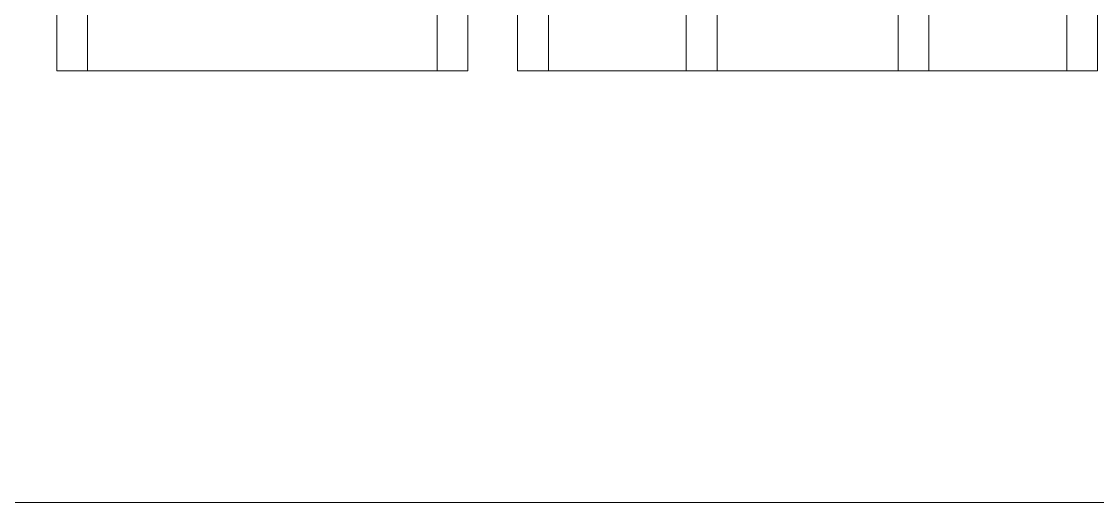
# Model space of a CAD drawing. Header units: millimetres. Extents: x -6314 to 11113, y -129 to 3675.
# Drawn here: x 1003.4 to 1069.2, y 1126.7 to 1156.1 of the extents above; entities that cross this region are included whole.
import ezdxf

# ---------------------------------------------------------------- set-up
doc = ezdxf.new("R2010")
doc.units = ezdxf.units.MM
doc.layers.add('Equipment', color=123, linetype='Continuous')

# ---------------------------------------------------------------- blocks, each defined once
blk = doc.blocks.new('A$C22f65225')
at = {"layer": 'Equipment', "linetype": 'Continuous', "lineweight": 0, "extrusion": (0, 1, 0)}
for p, q in [((25.282, 250), (25.282, 298)), ((44.718, 250), (44.718, 298)), ((50.904, 250), (50.904, 298)), ((60.282, 250), (60.282, 298)), ((70.34, 250), (70.34, 298)), ((79.718, 250), (79.718, 298)), ((58.57, 250), (58.57, 266.974)), ((49.192, 250), (49.192, 266.343)), ((23.57, 250), (23.57, 264.161)), ((46.43, 250), (46.43, 259.77)), ((72.052, 250), (72.052, 257.964)), ((81.43, 250), (81.43, 257.297)), ((23.57, 250), (43.171, 250)), ((43.171, 250), (46.43, 250)), ((49.192, 250), (71.694, 250)), ((71.694, 250), (72.052, 250)), ((72.052, 250), (81.43, 250)), ((101.6, 226), (0, 226))]:
    blk.add_line(p, q, dxfattribs=at)
at = {"layer": 'Equipment', "linetype": 'Continuous', "lineweight": 0, "extrusion": (0, 0, -1)}
blk.add_ellipse((62.02, 227), major_axis=(0, -37.2), ratio=0.939693, start_param=-2.634593, end_param=-1.903985, dxfattribs=at)
at = {"layer": 'Equipment', "linetype": 'Continuous', "lineweight": 0}
for points, knots in [([(80.128, 258.602), (80.986, 258.046), (81.817, 257.452), (83.431, 256.19), (84.212, 255.521), (86.472, 253.41), (87.861, 251.867), (90.375, 248.542), (91.494, 246.768), (92.949, 243.966), (93.394, 243.013), (94.012, 241.535), (94.204, 241.045), (94.471, 240.325), (94.557, 240.083), (94.684, 239.719), (94.725, 239.598), (94.786, 239.417), (94.807, 239.356), (94.836, 239.266), (94.846, 239.238), (94.861, 239.19), (94.866, 239.174), (94.876, 239.147), (94.883, 239.124), (94.886, 239.115)], [0.000641, 0.000641, 0.000641, 0.000641, 0.836881, 0.836881, 1.673781, 1.673781, 3.348478, 3.348478, 5.023388, 5.023388, 5.860302, 5.860302, 6.290256, 6.290256, 6.499031, 6.499031, 6.602113, 6.602113, 6.65361, 6.65361, 6.679003, 6.679003, 6.690645, 6.690645, 6.700477, 6.700477, 6.700477, 6.700477]), ([(93.114, 238.722), (92.972, 239.156), (92.824, 239.581), (92.671, 239.997), (92.516, 240.417), (92.35, 240.843), (92.182, 241.252), (92.014, 241.662), (91.831, 242.084), (91.648, 242.487), (91.465, 242.891), (91.269, 243.303), (91.07, 243.7), (90.872, 244.098), (90.663, 244.498), (90.449, 244.888), (90.236, 245.279), (90.014, 245.668), (89.786, 246.05), (89.559, 246.433), (89.324, 246.812), (89.082, 247.185), (88.841, 247.558), (88.592, 247.928), (88.338, 248.29), (88.084, 248.652), (87.82, 249.013), (87.554, 249.364), (87.289, 249.714), (87.01, 250.067), (86.733, 250.405), (86.456, 250.743), (86.163, 251.086), (85.875, 251.412), (85.586, 251.738), (85.279, 252.072), (84.981, 252.384), (84.683, 252.696), (84.364, 253.016), (84.053, 253.318), (83.742, 253.62), (83.416, 253.924), (83.093, 254.214), (82.77, 254.504), (82.435, 254.793), (82.1, 255.07), (81.766, 255.348), (81.423, 255.621), (81.078, 255.886), (80.733, 256.15), (80.382, 256.408), (80.027, 256.659), (79.672, 256.91), (79.312, 257.154), (78.95, 257.389)], [-0.2662494, -0.2662494, -0.2662494, -0.2662494, -0.2516141, -0.2516141, -0.2516141, -0.2368135, -0.2368135, -0.2368135, -0.2220129, -0.2220129, -0.2220129, -0.2072123, -0.2072123, -0.2072123, -0.1924117, -0.1924117, -0.1924117, -0.177611, -0.177611, -0.177611, -0.1628103, -0.1628103, -0.1628103, -0.1480096, -0.1480096, -0.1480096, -0.1332088, -0.1332088, -0.1332088, -0.118408, -0.118408, -0.118408, -0.1036072, -0.1036072, -0.1036072, -0.0888063, -0.0888063, -0.0888063, -0.0740054, -0.0740054, -0.0740054, -0.0592044, -0.0592044, -0.0592044, -0.0444034, -0.0444034, -0.0444034, -0.0296023, -0.0296023, -0.0296023, -0.0148012, -0.0148012, -0.0148012, 0, 0, 0, 0])]:
    blk.add_open_spline(points, degree=3, knots=knots, dxfattribs=at)

msp = doc.modelspace()

# ---------------------------------------------------------------- block references
at = {"xscale": 1.1, "yscale": 1.1, "zscale": 1.1}
msp.add_blockref('A$C22f65225', (979.627, 878.095), dxfattribs=at)

doc.saveas('drawing.dxf')
